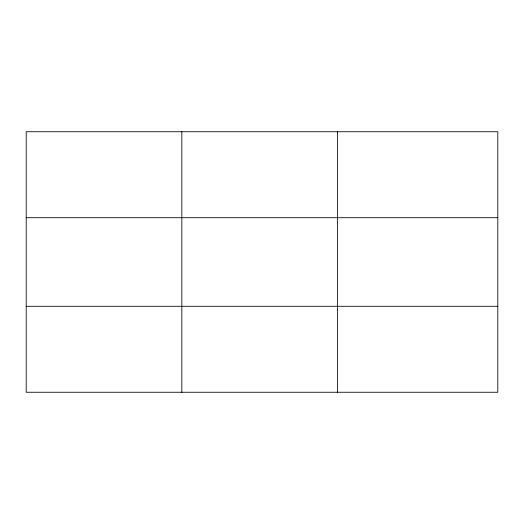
<?xml version="1.0" encoding="UTF-8"?>
<svg xmlns="http://www.w3.org/2000/svg" width="524" height="524" viewBox="0 0 524 524"><rect width="100%" height="100%" fill="white"/><g stroke="black" fill="none" stroke-linecap="round" stroke-linejoin="round"><path stroke-width="0.79" d="M181.828 392.26L181.828 131.74M337.456 392.26L337.456 131.74M497.8 217.709L497.8 131.74L26.2 131.74L26.2 392.26L497.8 392.26L497.8 217.709L26.2 217.709M26.2 306.291L497.8 306.291"/></g></svg>
